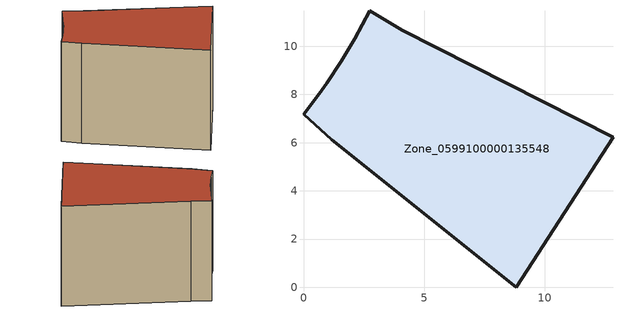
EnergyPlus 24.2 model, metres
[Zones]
Zone_0599100000135548
 floor ground (C_G): 8.83,0 1.17,6.11 0,7.17 0.66,8.03 0.97,8.47 1.57,9.38 2.13,10.3 2.75,11.47 4.09,10.66 12.84,6.22 z0
 wall outside (C_F): 1.57,9.38 0.97,8.47 0.66,8.03 0,7.17 1.17,6.11 8.83,0 12.84,6.22 4.09,10.66 2.75,11.47 2.13,10.3 1.57,9.38 z0:8.44
 roof outside (C_R): 4.09,10.66 2.75,11.47 2.13,10.3 1.57,9.38 0.97,8.47 0.66,8.03 0,7.17 1.17,6.11 8.83,0 12.84,6.22 z8.44
[BUILDING]
Pand.0599100000135548: North Axis=0; Terrain=City; Loads Convergence Tolerance Value=0.04; Temperature Convergence Tolerance Value=0.4; Solar Distribution=FullExterior; Maximum Number of Warmup Days=25; Minimum Number of Warmup Days=1
[Site:Location]
Rotterdam.The.Hague.AP_ZH_NLD Design_Conditions: Latitude=51.96; Longitude=4.45; Time Zone=1; Elevation=-4.5
[SITE:GROUNDTEMPERATURE:BUILDINGSURFACE]
18, 18, 18, 18, 18, 18, 18, 18, 18, 18, 18, 18
[MATERIAL] Thermal Absorptance=0.9; Solar Absorptance=0.7; Visible Absorptance=0.7
Name | Roughness | Thickness | Conductivity | Density | Specific Heat
G.TI.1992-2005 | MediumSmooth | 0.15 | 0.06 | 540 | 1210
F.TI.1992-2005 | Rough | 0.3 | 0.12 | 1920 | 840
R.TI.1992-2005 | MediumRough | 0.2 | 0.08 | 1500 | 1000
[CONSTRUCTION]
C_G: G.TI.1992-2005
C_F: F.TI.1992-2005
C_R: R.TI.1992-2005
[ZONE]
Zone_0599100000135548: Type=1; Multiplier=1; Ceiling Height=Autocalculate; Volume=Autocalculate; Floor Area=autocalculate; Part of Total Floor Area=Yes
[ZONEINFILTRATION:DESIGNFLOWRATE]
Infil_Zone_0599100000135548: Zone or ZoneList or Space or SpaceList=Zone_0599100000135548; Schedule=AlwaysOn; Design Flow Rate Calculation Method=Flow/Area; Flow Rate per Floor Area=0.0015; Constant Term Coefficient=1; Temperature Term Coefficient=0; Velocity Term Coefficient=0; Velocity Squared Term Coefficient=0
[HVACTEMPLATE:ZONE:IDEALLOADSAIRSYSTEM]
Zone_0599100000135548: Maximum Heating Supply Air Temperature=50; Minimum Cooling Supply Air Temperature=13; Maximum Heating Supply Air Humidity Ratio=0.0156; Minimum Cooling Supply Air Humidity Ratio=0.0077; Heating Limit=NoLimit; Cooling Limit=NoLimit; Dehumidification Control Type=ConstantSensibleHeatRatio; Cooling Sensible Heat Ratio=0.7; Dehumidification Setpoint=60; Humidification Control Type=None; Humidification Setpoint=30; Outdoor Air Method=None; Outdoor Air Flow Rate per Person=0.00944; Outdoor Air Flow Rate per Zone Floor Area=0; Outdoor Air Flow Rate per Zone=0; Demand Controlled Ventilation Type=None; Outdoor Air Economizer Type=NoEconomizer; Heat Recovery Type=None; Sensible Heat Recovery Effectiveness=0.7; Latent Heat Recovery Effectiveness=0.65
[ZONECONTROL:THERMOSTAT]
ThermostatControl_Zone_0599100000135548: Zone or ZoneList=Zone_0599100000135548; Control Type Schedule=DualSetpointControlType; Control 1=Thermostat_Zone_0599100000135548; Temperature Difference Between Cutout And Setpoint=0
[THERMOSTATSETPOINT:DUALSETPOINT]
Thermostat_Zone_0599100000135548: Heating Setpoint Temperature Schedule=HeatingSetpoint_Zone_0599100000135548; Cooling Setpoint Temperature Schedule=CoolingSetpoint_Zone_0599100000135548
[SCHEDULE:COMPACT]
HeatingSetpoint_Zone_0599100000135548: Through: 12/31, For: AllDays, Until: 24:00, 21
CoolingSetpoint_Zone_0599100000135548: Through: 12/31, For: AllDays, Until: 24:00, 24
DualSetpointControlType: Through: 12/31, For: AllDays, Until: 24:00, 4
AlwaysOn: Through: 12/31, For: AllDays, Until: 24:00, 1
